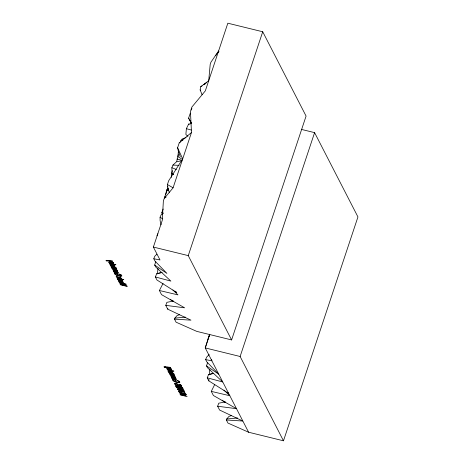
<?xml version="1.0" encoding="UTF-8"?>
<svg xmlns="http://www.w3.org/2000/svg" width="464" height="464" viewBox="0 0 464 464"><rect width="100%" height="100%" fill="white"/><g stroke="black" fill="none" stroke-linecap="round" stroke-linejoin="round"><path stroke-width="0.7" d="M169.377 192.769L167.4 186.656L167.423 184.55L168.687 180.74L182.688 158.943L177.602 147.749L179.22 142.877L191.481 132.495L190.449 111.459L191.939 106.975L205.332 90.863L227.841 23.2L262.723 31.767L306.078 116.075L231.606 339.932L196.73 331.366L176.088 322.19L174.516 319.128L174.858 318.13L177.051 315.595L179.632 314.667M171.402 177.416L171.436 173.797L172.382 170.619M202.089 94.749L200.146 89.894L200.692 86.762L208.707 80.73L210.198 64.386L210.917 62.228L218.608 50.959M122.647 280.714C118.488 277.281 124.016 281.816 120.889 280.291A2.477 0.696 18.4 0 1 120.773 280.198L120.582 280.018M191.464 123.615L188.633 124.079L186.389 128.661L185.878 134.438L187.914 136.381M178.402 151.136L177.886 156.617L181.447 158.821M176.697 161.42L178.362 154.524M157.348 273.917L158.004 268.528M209.218 374.784L209.873 369.396M227.424 392.306L228.648 393.431L208.817 380.869L208.991 379.43M157.012 235.834L157.864 233.723M208.881 336.702L209.473 335.188M165.752 194.306L166.704 189.875L168.368 188.117M180.566 142.013L180.844 140.731L182.108 139.119L186.081 137.541M119.097 274.305L119.167 274.056A2.854 0.8 18.4 0 1 121.348 275.053M162.168 272.351L156.699 273.725L155.388 276.962L170.885 281.109L155.614 266.87L154.692 265.077L155.771 261.418M213.353 373.387L208.568 374.593L207.257 377.829L222.755 381.976L207.483 367.737L206.561 365.945L207.646 362.285M156.878 254.15L154.68 256.354L153.793 258.767L160.005 259.944L153.375 247.057L162.261 220.342L163.369 200.97L164.152 198.615L173.084 187.804L191.481 132.495M231.606 339.932L188.251 255.623L262.723 31.767M209.479 334.619L205.245 347.925L248.6 432.233L283.481 440.8L357.947 216.943L314.592 132.634L301.339 129.381M209.803 334.225L205.245 347.925L240.126 356.491L283.481 440.8M240.126 356.491L314.592 132.634M174.516 319.128L190.971 320.16L167.73 309.175L167.922 308.612M248.6 432.233L227.957 423.058L226.386 419.995L226.728 418.998L228.926 416.463L231.339 415.593M191.272 109.997L191.905 108.176M191.528 123.639L188.604 118.111L190.339 113.129M167.487 189.237L167.956 187.926M164.766 198.14L164.755 196.829L166.994 190.687L168.6 189.376M167.73 309.175L165.77 305.364L166.883 302.342L173.548 300.985M206.561 365.945L218.782 374.251L206.84 361.92L205.662 359.635L206.55 357.222L209.189 354.577M226.386 419.995L242.84 421.034L219.6 410.043L217.639 406.232L218.753 403.21L225.423 401.859M162.162 214.032L161.791 212.68L163.183 209.009M173.501 174.673L172.063 173.153L171.854 167.724L172.962 165.085L176.419 161.872L181.325 160.741M161.072 224.837L160.109 220.69L160.08 217.216L161.194 214.745L163.293 213.127M165.77 305.364L184.62 307.812L161.524 294.634L159.401 290.51L163.05 283.44M217.639 406.232L236.489 408.68L213.394 395.502L211.271 391.378L214.757 384.453M208.667 338.001L207.93 339.091M215.853 55.431L216.688 54.033M217.152 53.499L219.002 51.382M168.583 189.706L166.994 190.687M176.558 386.06L178.686 386.64A3.834 1.073 18.4 0 1 178.976 387.034L179.301 387.626L176.912 387.04L176.511 386.245M200.692 86.762L201.997 85.921M179.22 142.877L179.904 142.46M206.55 82.621L203.887 84.581L205.1 83.978M167.4 186.656L167.864 186.412M180.264 156.768L178.263 150.701L178.698 150.568M112.659 262.984L112.305 262.989A3.579 1.003 18.4 0 1 111.302 262.792L108.669 262.143L113.866 263.691L112.955 263.227M170.665 369.361L170.311 369.361A3.579 1.003 18.4 0 1 169.308 369.164L166.669 368.52L171.866 370.069L170.955 369.599A2.477 0.696 18.4 0 0 171.581 369.588A1.427 0.4 18.4 0 0 171.146 369.031L170.45 368.938A1.114 0.313 18.4 0 1 170.729 369.379M161.17 272.699L156.699 273.725M213.73 373.398L208.568 374.593M180.844 140.731L182.886 140.273M174.858 318.13L185.397 317.138M226.728 418.998L237.58 417.983M115.443 268.07L115.768 268.047A1.885 0.528 18.4 0 0 116.058 267.757M173.443 374.442L173.768 374.419A1.885 0.528 18.4 0 0 174.058 374.135M172.962 165.085L179.127 165.346M166.704 189.875L168.826 190.02M120.507 276.289L117.56 275.633L115.281 274.549A4.391 1.23 18.4 0 1 114.596 273.319M178.507 382.667L175.56 382.005L173.281 380.927A4.391 1.23 18.4 0 1 172.596 379.697M107.138 260.374L112.474 260.994L112.636 261.307L108.825 260.826L113.344 262.682L107.839 260.733M165.138 367.03A2.958 0.829 18.4 0 1 165.491 367.07L171.344 369.06L166.825 367.204L170.636 367.679L170.474 367.366L165.138 366.746A3.37 0.945 18.4 0 0 164.076 366.705A1.601 0.447 18.4 0 0 164.308 367.186L165.109 367.413M107.747 260.722L107.532 260.698A2.958 0.829 18.4 0 0 107.138 260.658M121.62 283.893L126.225 284.478L125.993 284.026L119.045 282.321L125.025 284.072L119.59 283.382L126.04 285.876L120.124 284.42L120.292 284.745L127.24 286.456L126.979 285.946L120.663 283.765L121.034 283.811M205.662 359.635L211.874 360.818L211.619 359.588M113.187 266.203C116.737 267.194 113.982 264.283 112.062 264.445M121.62 282.599L123.592 282.495L122.647 281.602L120.263 280.79L120.971 282.164L119.747 281.741L118.946 281.103L119.758 280.952L119.48 280.604A2.523 0.708 18.4 0 0 119.323 281.816M159.401 290.51L177.967 294.884L172.892 290M211.271 391.378L229.842 395.751L223.915 390.056M112.027 264.434L112.537 265.762L110.658 264.932L110.577 264.579L111.325 264.555L111.053 264.202M115.582 271.353L116.093 272.681L114.185 271.817L114.15 271.486L114.881 271.469L114.608 271.121M170.027 370.811L170.537 372.14L168.629 371.281L168.594 370.945L169.325 370.927L169.053 370.579M173.582 377.725L174.099 379.053L172.185 378.195L172.15 377.858L172.881 377.841L172.608 377.493M153.375 247.057L188.251 255.623M119.271 277.344L116.081 276.561L119.434 277.658M172.045 373.102L168.594 372.256L171.924 373.346A2.738 0.766 18.4 0 1 172.672 373.549A1.05 0.296 18.4 0 1 173.037 374.146M172.074 374.065L169.151 373.346L173.913 375.156L169.714 374.442L169.876 374.755L174.911 375.991L174.058 375.538A1.966 0.551 18.4 0 0 174.534 375.451M114.799 269.416L112.427 269.242L113.297 270.321M115.617 271.359C117.595 271.237 120.304 274.091 116.742 273.116A3.231 0.905 18.4 0 1 114.37 272.351M170.062 370.817C172.04 370.695 174.748 373.549 171.187 372.575A3.231 0.905 18.4 0 1 168.815 371.815M172.799 375.794L170.45 375.602L171.297 376.698M173.617 377.731C175.554 377.597 178.286 380.422 174.742 379.488A3.231 0.905 18.4 0 1 172.37 378.728M176.981 159.036L181.865 160.277M107.109 261.041L106.291 260.809A1.601 0.447 18.4 0 1 106.099 260.35A3.37 0.945 18.4 0 1 107.155 260.391M186.389 128.661L191.238 130.036M171.436 173.797L173.472 174.383M161.791 212.68L163.171 213.086M109.748 262.949L108.97 262.717L109.788 263.471A4.559 1.276 18.4 0 0 110.774 263.738L114.457 264.851L115.936 264.741L110.577 263.424A2.268 0.638 18.4 0 1 110.113 263.303L109.922 263.21M167.748 369.321L166.97 369.089L167.788 369.849A4.559 1.276 18.4 0 0 168.774 370.11L172.457 371.223L173.942 371.113L168.577 369.796A2.268 0.638 18.4 0 1 168.113 369.675L167.933 369.593M171.854 167.724L176.366 169.476M164.755 196.829L166.054 197.397M119.074 279.282L118.111 279.055A1.566 0.441 18.4 0 0 118.54 279.74M167.423 184.55L173.084 187.804M160.08 217.216L162.719 218.904M154.692 265.077L166.912 273.383L154.964 261.052L153.793 258.767M188.633 124.079L189.121 124.451M170.305 299.326L173.043 301.472M222.175 400.194L224.912 402.346M175.311 291.212L176.778 292.564L156.948 279.995L155.388 276.962M120.431 279.879L120.199 279.664A6.96 1.955 18.4 0 0 119.851 279.369M119.521 279.653L119.753 279.879A7.32 2.053 18.4 0 0 120.199 280.268A1.415 0.394 18.4 0 0 120.791 280.587A1.467 0.412 18.4 0 0 122.49 280.877A2.152 0.603 18.4 0 0 122.629 280.737M182.108 139.119L182.439 139.583M200.146 89.894L200.581 90.625M188.604 118.111L191.562 123.557M207.257 377.829L208.817 380.869M181.958 387.834L182.219 388.345L180.119 387.829L179.835 387.278M180.908 389.615L181.285 390.34L183.582 390.903L183.17 390.096A1.96 0.551 18.4 0 0 182.717 389.638M175.763 386.205L176.262 387.173L183.21 388.884L182.723 387.927A3.596 1.009 18.4 0 0 182.288 387.411A1.752 0.493 18.4 0 0 181.476 386.97M177.602 147.749L178.263 150.701M180.061 389.18L181.151 388.838L183.489 389.737A4.611 1.293 18.4 0 1 183.906 390.294L184.521 391.43L177.399 389.389L180.484 390.143L180.27 389.719A2.749 0.771 18.4 0 0 180.154 389.545M165.149 367.418A1.322 0.371 18.4 0 1 164.917 367.169M164.935 367.03A1.322 0.371 18.4 0 1 165.022 366.978M168.89 371.792A2.523 0.708 18.4 0 1 169.024 370.556M173.176 374.239A1.815 0.51 18.4 0 1 172.074 374.048M172.063 373.12A2.047 0.574 18.4 0 1 173.42 373.555M173.426 373.561A1.746 0.487 18.4 0 1 174.012 374.123M173.472 374.425A1.711 0.481 18.4 0 1 174.441 375.411M171.251 376.71A3.242 0.911 18.4 0 0 173.774 377.51L174.766 377.702A2.187 0.615 18.4 0 0 175.398 377.69M172.805 375.805A2.894 0.812 18.4 0 1 174.679 376.449M174.644 376.461A2.558 0.719 18.4 0 1 175.363 377.673M172.446 378.705A2.523 0.708 18.4 0 1 172.579 377.47M172.573 379.685A5.655 1.589 18.4 0 1 173.118 379.401L175.688 380.033L176.239 381.112L175.421 380.909L175.038 380.161L173.745 379.848A3.457 0.969 18.4 0 0 173.432 380.045M175.09 381.588A2.9 0.812 18.4 0 1 173.519 380.08M177.996 382.255A3.886 1.09 18.4 0 1 175.148 381.559M179.011 382.145A2.395 0.673 18.4 0 1 178.025 382.278M178.605 381.385A2.854 0.8 18.4 0 1 178.959 382.127M178.698 381.391A2.314 0.65 18.4 0 0 177.097 380.677L177.167 380.434A2.854 0.8 18.4 0 1 179.348 381.425M179.185 381.414A3.729 1.05 18.4 0 1 178.57 382.707M181.122 386.205A2.076 0.58 18.4 0 1 180.914 386.193M179.91 387.289A2.593 0.731 18.4 0 1 179.823 386.802M180.038 386.889A1.085 0.302 18.4 0 1 181.668 387.423A4.721 1.322 18.4 0 1 181.934 387.829M175.781 386.21A5.011 1.404 18.4 0 1 175.659 385.804M175.694 385.81A2.076 0.586 18.4 0 1 178.437 386.118A1.984 0.557 18.4 0 1 179.208 386.64A1.81 0.505 18.4 0 1 181.494 386.964M180.931 389.621A3.474 0.974 18.4 0 1 180.832 389.279M180.856 389.29A1.154 0.325 18.4 0 1 181.546 389.226A1.154 0.325 18.4 0 1 182.642 389.609M180.223 389.551A2.651 0.742 18.4 0 0 179.058 388.96L176.424 387.481L178.541 388.385A5.168 1.45 18.4 0 1 179.614 388.896A2.645 0.742 18.4 0 1 180.049 389.18M180.252 392.306A1.804 0.505 18.4 0 1 179.162 391.529A4.112 1.154 18.4 0 1 179.063 391.401L179.087 391.152A1.322 0.371 18.4 0 1 179.243 391.077A1.056 0.296 18.4 0 1 179.4 391.065L180.519 391.239A7.041 1.978 18.4 0 1 180.977 391.349L184.985 392.329L180.798 391.007A5.417 1.52 18.4 0 0 179.243 390.688A2.233 0.626 18.4 0 0 178.373 390.74L178.512 391.599L180.032 392.486A5.324 1.496 18.4 0 0 181.818 392.996L185.844 393.994L181.662 392.677A4.82 1.351 18.4 0 1 180.293 392.295M121.597 282.576A3.231 0.905 18.4 0 1 119.248 281.834M122.206 281.631A1.56 0.441 18.4 0 1 122.879 282.315A1.56 0.441 18.4 0 1 121.661 282.309L121.133 281.288A1.96 0.551 18.4 0 1 122.16 281.631M117.984 279.798A2.117 0.592 18.4 0 0 119.335 280.326L119.312 280.059A1.317 0.371 18.4 0 1 118.494 279.746M118.013 279.798A2.801 0.783 18.4 0 1 117.398 278.841A1.52 0.429 18.4 0 1 118.419 278.765A1.52 0.429 18.4 0 1 119.956 279.369M119.097 279.287A4.547 1.276 18.4 0 1 119.497 279.647M120.918 278.626A1.984 0.557 18.4 0 1 119.445 278.406L116.696 277.75L123.801 279.769L121.15 278.841A2.181 0.609 18.4 0 0 121.15 278.052A1.409 0.394 18.4 0 0 120.437 277.687A3.242 0.911 18.4 0 0 119.283 277.356M120.744 278.539A1.346 0.377 18.4 0 0 120.449 277.988A1.531 0.429 18.4 0 0 119.445 277.669M114.573 273.313A5.655 1.589 18.4 0 1 115.118 273.029L117.688 273.661L118.239 274.734L117.421 274.537L117.038 273.789L115.745 273.47A3.457 0.969 18.4 0 0 115.432 273.673M117.09 275.216A2.9 0.812 18.4 0 1 115.519 273.708M119.99 275.877A3.886 1.09 18.4 0 1 117.148 275.187M121.011 275.767A2.395 0.673 18.4 0 1 120.025 275.906M120.605 275.013A2.854 0.8 18.4 0 1 120.959 275.749M119.097 274.299A2.314 0.65 18.4 0 1 120.698 275.013M121.185 275.036A3.729 1.05 18.4 0 1 120.57 276.329M114.446 272.333A2.523 0.708 18.4 0 1 114.579 271.098M113.245 270.338A3.242 0.911 18.4 0 0 115.774 271.133L116.766 271.33A2.187 0.615 18.4 0 0 117.398 271.312A2.558 0.719 18.4 0 0 116.644 270.083A2.894 0.812 18.4 0 0 114.805 269.427M116.534 269.074A1.966 0.551 18.4 0 1 116.064 269.166L116.911 269.613L111.876 268.378L111.714 268.064L115.913 268.784L111.151 266.974L114.074 267.687A1.815 0.51 18.4 0 0 115.176 267.861M115.031 267.774A1.05 0.296 18.4 0 0 114.701 267.171A2.738 0.766 18.4 0 0 113.924 266.974L110.594 265.884L114.045 266.73A2.047 0.574 18.4 0 1 115.42 267.183A1.746 0.487 18.4 0 1 116.012 267.745M115.472 268.047A1.711 0.481 18.4 0 1 116.441 269.033M113.164 266.174A3.231 0.905 18.4 0 1 110.815 265.437M110.89 265.42A2.523 0.708 18.4 0 1 111.024 264.184M112.938 263.21A2.477 0.696 18.4 0 0 113.581 263.21A1.427 0.4 18.4 0 0 113.146 262.653L112.45 262.566A1.114 0.313 18.4 0 1 112.729 263.001M107.149 261.041A1.322 0.371 18.4 0 1 106.911 260.791M106.935 260.652A1.322 0.371 18.4 0 1 107.022 260.606M180.896 385.63L179.498 385.549L177.057 383.711A1.781 0.499 18.4 0 0 176.291 383.432A2.105 0.592 18.4 0 0 176.047 383.368A2.018 0.568 18.4 0 0 175.143 383.223A2.105 0.592 18.4 0 0 174.597 383.276L174.539 383.305A2.732 0.766 18.4 0 0 174.441 383.368A3.167 0.887 18.4 0 0 174.36 383.606L174.899 384.36A2.685 0.754 18.4 0 0 175.206 384.586A2.355 0.661 18.4 0 0 176.007 385.01A2.517 0.708 18.4 0 0 177.155 385.404L175.659 384.447A3.033 0.853 18.4 0 1 175.224 383.919A2.477 0.696 18.4 0 1 175.253 383.682L175.491 383.595A1.096 0.307 18.4 0 1 176.187 383.687L177.115 384.111A2.697 0.76 18.4 0 1 177.341 384.291L178.356 385.23A2.593 0.731 18.4 0 0 178.681 385.462L178.976 385.625A1.699 0.476 18.4 0 0 179.284 385.77A1.844 0.516 18.4 0 0 181.517 386.147L181.656 386.054A3.468 0.974 18.4 0 0 181.679 385.712A4.634 1.299 18.4 0 0 181.563 385.509L180.85 384.888A1.972 0.557 18.4 0 0 180.247 384.575A2.233 0.626 18.4 0 0 179.237 384.221L179.922 384.743A1.282 0.36 18.4 0 1 180.461 385.027L180.896 385.63M116.974 270.802C112.091 271.365 112.433 267.49 116.974 270.802M174.974 377.18C170.073 377.725 170.392 373.874 174.974 377.18M186.134 394.568L179.191 392.863L185.513 395.885L180.055 394.545L180.218 394.864L187.166 396.575L180.85 393.553L186.302 394.893L186.134 394.568M171.233 372.29L170.706 371.264A1.96 0.551 18.4 0 1 171.726 371.612A1.56 0.441 18.4 0 1 172.446 372.29A1.56 0.441 18.4 0 1 171.228 372.285M174.789 379.21L174.261 378.177A1.96 0.551 18.4 0 1 175.282 378.525A1.56 0.441 18.4 0 1 176.001 379.204A1.56 0.441 18.4 0 1 174.783 379.198M113.233 265.918L112.7 264.892A1.96 0.551 18.4 0 1 113.726 265.234A1.56 0.441 18.4 0 1 114.446 265.918A1.56 0.441 18.4 0 1 113.228 265.907M116.789 272.832L116.261 271.805A1.96 0.551 18.4 0 1 117.282 272.148A1.56 0.441 18.4 0 1 118.001 272.832A1.56 0.441 18.4 0 1 116.783 272.826"/></g></svg>
